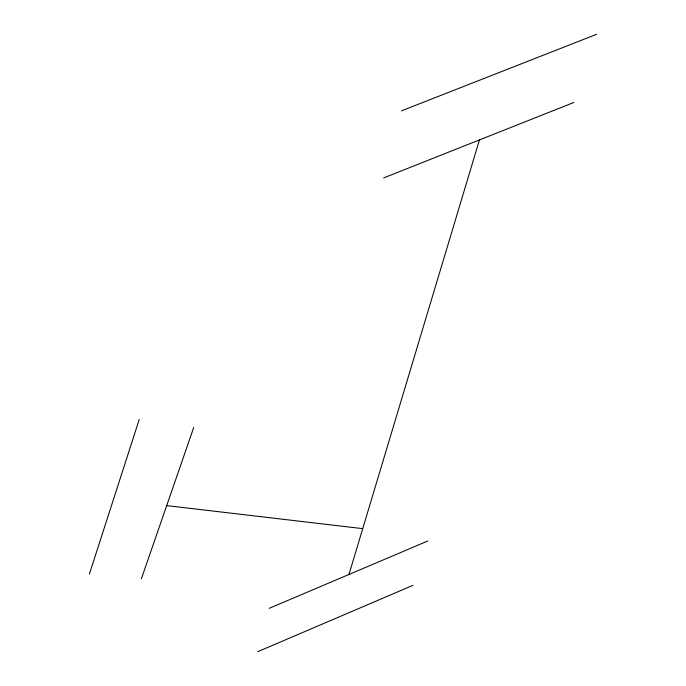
<?xml version="1.0" encoding="UTF-8"?>
<svg xmlns="http://www.w3.org/2000/svg" width="686" height="686" viewBox="0 0 686 686"><rect width="100%" height="100%" fill="white"/><g stroke="black" fill="none" stroke-linecap="round" stroke-linejoin="round"><path stroke-width="1.03" d="M348.968 574.465L479.437 139.918M89.386 574.131L139.232 419.438M141.359 578.847L193.744 427.429M257.722 651.7L412.989 585.33M269.246 608.319L427.764 541.005M383.628 177.923L573.899 102.446M401.456 110.858L596.614 34.3M166.698 505.608L362.723 528.64"/></g></svg>
